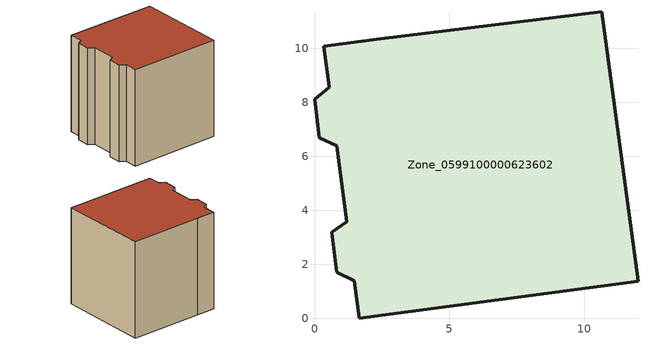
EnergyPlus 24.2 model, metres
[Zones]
Zone_0599100000623602
 floor ground (C_G): 10.64,11.35 11.98,1.36 1.66,0 1.48,1.38 0.83,1.71 0.64,3.18 1.19,3.58 0.82,6.39 0.18,6.69 0,8.11 0.54,8.55 0.35,10.07 2.45,10.35 z0
 wall outside (C_F): 0.54,8.55 0,8.11 0.18,6.69 0.82,6.39 1.19,3.58 0.64,3.18 0.83,1.71 1.48,1.38 1.66,0 11.98,1.36 10.64,11.35 2.45,10.35 0.35,10.07 0.54,8.55 z0:11
 roof outside (C_R): 2.45,10.35 0.35,10.07 0.54,8.55 0,8.11 0.18,6.69 0.82,6.39 1.19,3.58 0.64,3.18 0.83,1.71 1.48,1.38 1.66,0 11.98,1.36 10.64,11.35 z11
[BUILDING]
Pand.0599100000623602: North Axis=0; Terrain=City; Loads Convergence Tolerance Value=0.04; Temperature Convergence Tolerance Value=0.4; Solar Distribution=FullExterior; Maximum Number of Warmup Days=25; Minimum Number of Warmup Days=1
[Site:Location]
Rotterdam.The.Hague.AP_ZH_NLD Design_Conditions: Latitude=51.96; Longitude=4.45; Time Zone=1; Elevation=-4.5
[SITE:GROUNDTEMPERATURE:BUILDINGSURFACE]
18, 18, 18, 18, 18, 18, 18, 18, 18, 18, 18, 18
[MATERIAL] Thermal Absorptance=0.9; Solar Absorptance=0.7; Visible Absorptance=0.7
Name | Roughness | Thickness | Conductivity | Density | Specific Heat
G.TC.1946 | MediumSmooth | 0.15 | 1 | 540 | 1210
F.TC.1946 | Rough | 0.3 | 0.857143 | 1920 | 840
R.TC.1946 | MediumRough | 0.2 | 0.909091 | 1500 | 1000
[CONSTRUCTION]
C_G: G.TC.1946
C_F: F.TC.1946
C_R: R.TC.1946
[ZONE]
Zone_0599100000623602: Type=1; Multiplier=1; Ceiling Height=Autocalculate; Volume=Autocalculate; Floor Area=autocalculate; Part of Total Floor Area=Yes
[ZONEINFILTRATION:DESIGNFLOWRATE]
Infil_Zone_0599100000623602: Zone or ZoneList or Space or SpaceList=Zone_0599100000623602; Schedule=AlwaysOn; Design Flow Rate Calculation Method=Flow/Area; Flow Rate per Floor Area=0.003; Constant Term Coefficient=1; Temperature Term Coefficient=0; Velocity Term Coefficient=0; Velocity Squared Term Coefficient=0
[HVACTEMPLATE:ZONE:IDEALLOADSAIRSYSTEM]
Zone_0599100000623602: Maximum Heating Supply Air Temperature=50; Minimum Cooling Supply Air Temperature=13; Maximum Heating Supply Air Humidity Ratio=0.0156; Minimum Cooling Supply Air Humidity Ratio=0.0077; Heating Limit=NoLimit; Cooling Limit=NoLimit; Dehumidification Control Type=ConstantSensibleHeatRatio; Cooling Sensible Heat Ratio=0.7; Dehumidification Setpoint=60; Humidification Control Type=None; Humidification Setpoint=30; Outdoor Air Method=None; Outdoor Air Flow Rate per Person=0.00944; Outdoor Air Flow Rate per Zone Floor Area=0; Outdoor Air Flow Rate per Zone=0; Demand Controlled Ventilation Type=None; Outdoor Air Economizer Type=NoEconomizer; Heat Recovery Type=None; Sensible Heat Recovery Effectiveness=0.7; Latent Heat Recovery Effectiveness=0.65
[ZONECONTROL:THERMOSTAT]
ThermostatControl_Zone_0599100000623602: Zone or ZoneList=Zone_0599100000623602; Control Type Schedule=DualSetpointControlType; Control 1=Thermostat_Zone_0599100000623602; Temperature Difference Between Cutout And Setpoint=0
[THERMOSTATSETPOINT:DUALSETPOINT]
Thermostat_Zone_0599100000623602: Heating Setpoint Temperature Schedule=HeatingSetpoint_Zone_0599100000623602; Cooling Setpoint Temperature Schedule=CoolingSetpoint_Zone_0599100000623602
[SCHEDULE:COMPACT]
HeatingSetpoint_Zone_0599100000623602: Through: 12/31, For: AllDays, Until: 24:00, 21
CoolingSetpoint_Zone_0599100000623602: Through: 12/31, For: AllDays, Until: 24:00, 24
DualSetpointControlType: Through: 12/31, For: AllDays, Until: 24:00, 4
AlwaysOn: Through: 12/31, For: AllDays, Until: 24:00, 1
